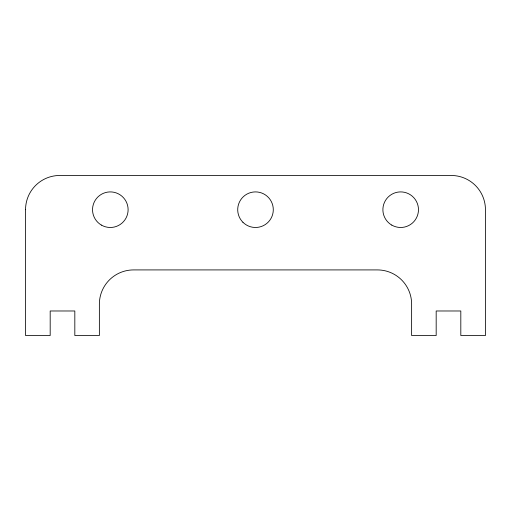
<?xml version="1.0" encoding="UTF-8"?>
<svg xmlns="http://www.w3.org/2000/svg" width="511" height="511" viewBox="0 0 511 511"><rect width="100%" height="100%" fill="white"/><g stroke="black" fill="none" stroke-linecap="round" stroke-linejoin="round"><path stroke-width="0.77" d="M25.55 209.689L25.55 335.529L50.187 335.529L50.187 310.982L74.823 310.982L74.823 335.529L99.37 335.529L99.37 304.134A34.218 34.218 0 0 1 133.588 269.917L377.405 269.917A34.218 34.218 0 0 1 411.63 304.134L411.623 335.529L436.177 335.529L436.177 310.982L460.813 310.982L460.813 335.529L485.45 335.529L485.45 209.695A34.218 34.218 0 0 0 451.232 175.477L59.768 175.471A34.218 34.218 0 0 0 25.55 209.689M101.427 225.102A17.796 17.796 0 0 0 128.114 209.689A17.796 17.796 0 0 0 101.427 194.282A17.796 17.796 0 0 0 101.427 225.102M242.917 222.272A17.796 17.796 0 0 0 272.689 214.301A17.796 17.796 0 0 0 250.895 192.506A17.796 17.796 0 0 0 242.917 222.272M391.784 225.102A17.796 17.796 0 0 0 418.471 209.695A17.796 17.796 0 0 0 391.784 194.282A17.796 17.796 0 0 0 391.784 225.102"/></g></svg>
